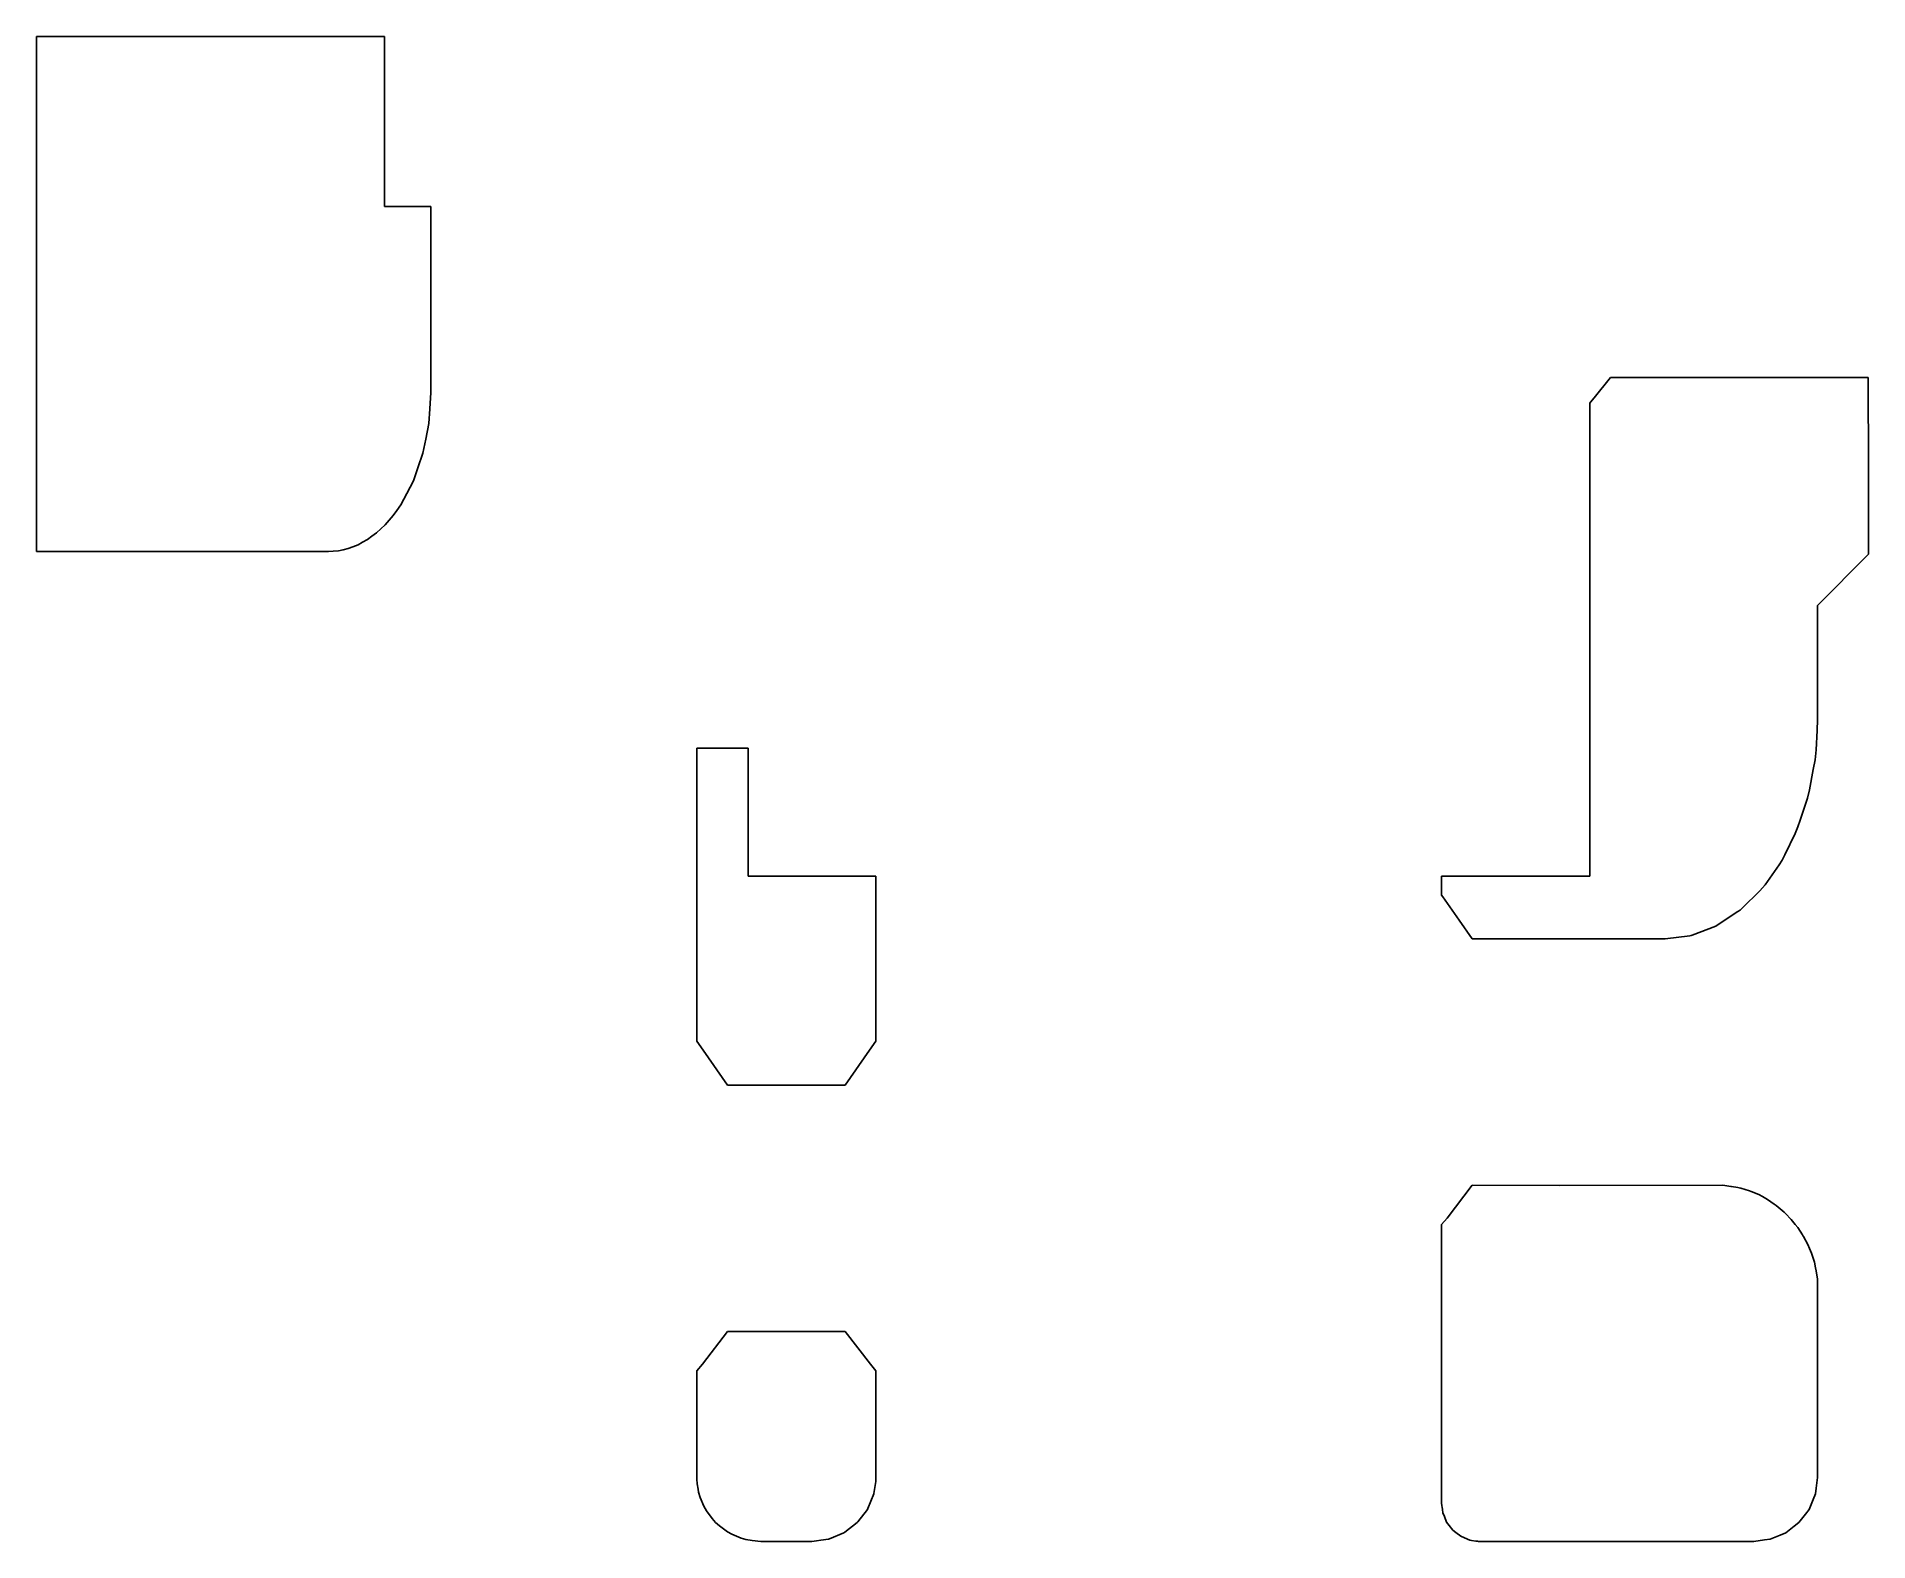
# Model space of a CAD drawing. Header units: metres. Extents: x 2.4 to 74, y -16 to 42.8.
import ezdxf

# ---------------------------------------------------------------- set-up
doc = ezdxf.new("R2010")
doc.units = ezdxf.units.M

msp = doc.modelspace()

# ---------------------------------------------------------------- linework, layer by layer
for p, q in [((9.932, 42.808), (2.4, 42.808)), ((2.4, 42.808), (2.4, 42.355)), ((2.4, 42.355), (2.4, 41.487)), ((16, 42.808), (9.932, 42.808)), ((16, 42.372), (16, 42.808)), ((16, 42.308), (16, 42.372)), ((16, 41.388), (16, 42.308)), ((2.4, 41.487), (2.4, 40.832)), ((2.4, 40.832), (2.4, 39.865)), ((16, 41.119), (16, 41.388)), ((16, 40.352), (16, 41.119)), ((16, 41.119), (16, 41.119)), ((16, 39.804), (16, 40.352)), ((2.4, 39.865), (2.4, 39.052)), ((16, 38.913), (16, 39.804)), ((2.4, 39.052), (2.4, 38.47)), ((16, 38.314), (16, 38.913)), ((2.4, 38.47), (2.4, 30.568)), ((16, 36.69), (16, 38.314)), ((16, 36.563), (16, 36.69)), ((16, 36.164), (16, 36.563)), ((16.372, 36.164), (16, 36.164)), ((17.8, 36.164), (16.372, 36.164)), ((17.8, 34.029), (17.8, 36.164)), ((17.8, 32.257), (17.8, 34.029)), ((17.8, 30.159), (17.8, 32.257)), ((2.4, 30.568), (2.4, 28.263)), ((17.8, 28.905), (17.8, 30.159)), ((63.9, 29.483), (63.262, 28.686)), ((65.037, 29.483), (63.9, 29.483)), ((65.382, 29.483), (65.037, 29.483)), ((65.538, 29.483), (65.382, 29.483)), ((71.925, 29.483), (65.538, 29.483)), ((73.975, 29.483), (71.925, 29.483)), ((73.981, 25.88), (73.975, 29.483)), ((17.76, 28.267), (17.8, 28.905)), ((63.262, 28.686), (63.126, 28.517)), ((2.4, 28.263), (2.4, 26.352)), ((17.723, 27.691), (17.76, 28.267)), ((63.126, 28.517), (63.1, 28.484)), ((63.1, 28.484), (63.1, 27.503)), ((17.603, 27.077), (17.723, 27.691)), ((63.1, 27.503), (63.1, 25.811)), ((17.301, 25.958), (17.496, 26.524)), ((17.496, 26.524), (17.603, 27.077)), ((2.4, 26.352), (2.4, 22.682)), ((17.126, 25.448), (17.301, 25.958)), ((63.1, 25.811), (63.1, 19.699)), ((73.981, 22.581), (73.981, 25.88)), ((16.864, 24.952), (17.126, 25.448)), ((16.476, 24.289), (16.628, 24.505)), ((16.628, 24.505), (16.864, 24.952)), ((15.845, 23.566), (16.022, 23.731)), ((16.022, 23.731), (16.172, 23.904)), ((16.172, 23.904), (16.338, 24.095)), ((16.338, 24.095), (16.476, 24.289)), ((14.761, 22.872), (14.961, 22.95)), ((14.961, 22.95), (15.136, 23.048)), ((15.136, 23.048), (15.331, 23.156)), ((15.331, 23.156), (15.499, 23.28)), ((15.499, 23.28), (15.686, 23.417)), ((15.686, 23.417), (15.845, 23.566)), ((2.4, 22.682), (7.807, 22.682)), ((7.807, 22.682), (13.8, 22.682)), ((13.8, 22.682), (13.986, 22.696)), ((13.986, 22.696), (14.192, 22.712)), ((14.192, 22.712), (14.376, 22.755)), ((14.376, 22.755), (14.58, 22.802)), ((14.58, 22.802), (14.761, 22.872)), ((73.449, 22.042), (73.663, 22.258)), ((73.663, 22.258), (73.686, 22.282)), ((73.686, 22.282), (73.943, 22.542)), ((73.943, 22.542), (73.962, 22.562)), ((73.962, 22.562), (73.981, 22.581)), ((72.812, 21.395), (73.155, 21.743)), ((73.155, 21.743), (73.413, 22.005)), ((73.413, 22.005), (73.449, 22.042)), ((72, 20.572), (72.272, 20.848)), ((72.272, 20.848), (72.542, 21.122)), ((72.542, 21.122), (72.812, 21.395)), ((72, 18.194), (72, 20.572)), ((63.1, 19.699), (63.1, 10)), ((72, 17.954), (72, 18.194)), ((72, 16.12), (72, 17.954)), ((71.985, 15.688), (72, 16.118)), ((72, 16.118), (72, 16.12)), ((72, 16.118), (72, 16.118)), ((71.938, 14.932), (71.985, 15.688)), ((28.2, 11.323), (28.2, 15)), ((28.2, 15), (29.674, 15)), ((29.674, 15), (30.2, 15)), ((30.2, 15), (30.2, 13.276)), ((71.83, 14.162), (71.897, 14.543)), ((71.897, 14.543), (71.938, 14.932)), ((71.681, 13.37), (71.83, 14.162)), ((30.2, 13.276), (30.2, 12.651)), ((71.32, 12.19), (71.598, 13.041)), ((71.598, 13.041), (71.681, 13.37)), ((30.2, 12.651), (30.2, 12.461)), ((30.2, 12.461), (30.2, 12.393)), ((30.2, 12.393), (30.2, 12.204)), ((30.2, 12.204), (30.2, 12.136)), ((71.23, 11.919), (71.32, 12.19)), ((30.2, 12.136), (30.2, 11.96)), ((30.2, 11.96), (30.2, 11.896)), ((30.2, 11.896), (30.2, 11.747)), ((30.2, 11.747), (30.2, 11.69)), ((30.2, 11.69), (30.2, 11.577)), ((30.2, 11.577), (30.2, 11.533)), ((30.2, 11.533), (30.2, 10.554)), ((70.711, 10.826), (71.122, 11.661)), ((71.122, 11.661), (71.23, 11.919)), ((28.2, 10.075), (28.2, 11.323)), ((70.608, 10.628), (70.711, 10.826)), ((28.2, 9.946), (28.2, 10.075)), ((30.2, 10.554), (30.2, 10)), ((69.944, 9.665), (70.492, 10.445)), ((70.492, 10.445), (70.608, 10.628)), ((28.2, 9.059), (28.2, 9.946)), ((30.2, 10), (33.583, 10)), ((33.583, 10), (35.2, 10)), ((35.2, 10), (35.2, 8.71)), ((35.2, 10), (35.2, 10)), ((58.314, 10), (57.3, 10)), ((57.3, 10), (57.3, 9.259)), ((58.495, 10), (58.314, 10)), ((62.835, 10), (58.495, 10)), ((63.1, 10), (62.835, 10)), ((69.054, 8.741), (69.738, 9.423)), ((69.738, 9.423), (69.845, 9.537)), ((69.845, 9.537), (69.944, 9.665)), ((28.2, 3.549), (28.2, 9.059)), ((35.2, 8.71), (35.2, 3.549)), ((57.3, 9.259), (57.346, 9.193)), ((57.346, 9.193), (57.991, 8.272)), ((68.079, 8.076), (68.885, 8.612)), ((68.885, 8.612), (68.972, 8.671)), ((68.972, 8.671), (69.054, 8.741)), ((57.991, 8.272), (58.5, 7.544)), ((67.093, 7.692), (68.018, 8.045)), ((68.018, 8.045), (68.079, 8.076)), ((58.5, 7.544), (59.654, 7.544)), ((59.654, 7.544), (65.273, 7.544)), ((65.273, 7.544), (66, 7.544)), ((66, 7.544), (66.036, 7.547)), ((66.036, 7.547), (67.009, 7.668)), ((67.009, 7.668), (67.051, 7.677)), ((67.051, 7.677), (67.093, 7.692)), ((28.448, 3.195), (28.2, 3.549)), ((29.4, 1.834), (28.448, 3.195)), ((34.952, 3.195), (34, 1.834)), ((35.2, 3.549), (34.952, 3.195)), ((29.678, 1.834), (29.4, 1.834)), ((34, 1.834), (29.678, 1.834)), ((58.5, -2.083), (57.519, -3.367)), ((61.893, -2.091), (58.5, -2.083)), ((68.291, -2.082), (61.893, -2.091)), ((68.613, -2.125), (68.291, -2.082)), ((68.635, -2.126), (68.613, -2.125)), ((68.882, -2.172), (68.635, -2.126)), ((68.984, -2.19), (68.882, -2.172)), ((68.993, -2.193), (68.984, -2.19)), ((69.34, -2.294), (68.993, -2.193)), ((69.406, -2.322), (69.34, -2.294)), ((69.695, -2.442), (69.406, -2.322)), ((69.848, -2.526), (69.695, -2.442)), ((70.043, -2.634), (69.848, -2.526)), ((70.305, -2.818), (70.043, -2.634)), ((70.377, -2.868), (70.305, -2.818)), ((57.519, -3.367), (57.3, -3.621)), ((70.53, -3.001), (70.377, -2.868)), ((70.687, -3.132), (70.53, -3.001)), ((70.741, -3.187), (70.687, -3.132)), ((70.97, -3.42), (70.741, -3.187)), ((71.125, -3.615), (70.97, -3.42)), ((57.3, -3.621), (57.3, -5.087)), ((71.221, -3.735), (71.125, -3.615)), ((71.404, -4.017), (71.221, -3.735)), ((71.438, -4.067), (71.404, -4.017)), ((71.448, -4.087), (71.438, -4.067)), ((71.618, -4.401), (71.448, -4.087)), ((71.68, -4.549), (71.618, -4.401)), ((71.762, -4.743), (71.68, -4.549)), ((71.847, -5.015), (71.762, -4.743)), ((71.762, -4.743), (71.762, -4.743)), ((57.3, -5.087), (57.3, -6.392)), ((71.87, -5.088), (71.847, -5.015)), ((71.918, -5.307), (71.87, -5.088)), ((71.944, -5.424), (71.918, -5.307)), ((71.947, -5.446), (71.944, -5.424)), ((71.987, -5.746), (71.947, -5.446)), ((57.3, -6.392), (57.3, -7.338)), ((71.996, -5.959), (71.987, -5.746)), ((72, -6.05), (71.996, -5.959)), ((72, -7.253), (72, -6.05)), ((29.4, -7.793), (28.419, -9.076)), ((30.55, -7.793), (29.4, -7.793)), ((34, -7.793), (30.55, -7.793)), ((34.981, -9.076), (34, -7.793)), ((57.3, -7.338), (57.3, -7.429)), ((57.3, -7.429), (57.3, -8.112)), ((72, -8.327), (72, -7.253)), ((57.3, -8.112), (57.3, -8.212)), ((57.3, -8.212), (57.3, -14.177)), ((72, -9.032), (72, -8.327)), ((28.419, -9.076), (28.2, -9.33)), ((35.2, -9.33), (34.981, -9.076)), ((72, -9.16), (72, -9.032)), ((72, -13.5), (72, -9.16)), ((28.2, -9.33), (28.2, -10.4)), ((35.2, -10.229), (35.2, -9.33)), ((28.2, -10.4), (28.2, -11.214)), ((35.2, -10.961), (35.2, -10.229)), ((35.2, -10.229), (35.2, -10.229)), ((28.2, -11.214), (28.2, -11.709)), ((35.2, -11.427), (35.2, -10.961)), ((35.2, -11.689), (35.2, -11.427)), ((28.2, -11.709), (28.2, -11.986)), ((28.2, -11.986), (28.2, -13.5)), ((35.2, -13.5), (35.2, -11.689)), ((28.2, -13.5), (28.203, -13.566)), ((28.203, -13.566), (28.212, -13.745)), ((35.192, -13.666), (35.2, -13.5)), ((71.945, -13.918), (72, -13.5)), ((28.212, -13.745), (28.252, -13.963)), ((28.252, -13.963), (28.268, -14.074)), ((28.268, -14.074), (28.333, -14.286)), ((28.333, -14.286), (28.47, -14.618)), ((34.88, -14.714), (35.115, -14.147)), ((35.115, -14.147), (35.118, -14.125)), ((35.118, -14.125), (35.192, -13.666)), ((57.3, -14.177), (57.3, -14.394)), ((71.827, -14.36), (71.915, -14.147)), ((71.915, -14.147), (71.945, -13.918)), ((28.47, -14.618), (28.573, -14.811)), ((28.573, -14.811), (28.795, -15.101)), ((34.491, -15.237), (34.865, -14.75)), ((34.865, -14.75), (34.88, -14.714)), ((57.3, -14.394), (57.3, -14.5)), ((57.3, -14.5), (57.312, -14.605)), ((57.312, -14.605), (57.321, -14.66)), ((57.321, -14.66), (57.333, -14.753)), ((57.333, -14.753), (57.351, -14.888)), ((57.351, -14.888), (57.411, -15.034)), ((71.268, -15.268), (71.525, -14.933)), ((71.525, -14.933), (71.665, -14.75)), ((71.665, -14.75), (71.827, -14.36)), ((28.795, -15.101), (28.932, -15.268)), ((28.932, -15.268), (29.088, -15.396)), ((29.088, -15.396), (29.393, -15.63)), ((29.393, -15.63), (29.566, -15.722)), ((29.566, -15.722), (29.931, -15.873)), ((33.383, -15.9), (33.95, -15.665)), ((33.95, -15.665), (33.981, -15.642)), ((33.981, -15.642), (34.468, -15.268)), ((34.468, -15.268), (34.491, -15.237)), ((57.411, -15.034), (57.501, -15.25)), ((57.501, -15.25), (57.597, -15.375)), ((57.597, -15.375), (57.739, -15.561)), ((57.739, -15.561), (57.864, -15.657)), ((57.864, -15.657), (58.05, -15.799)), ((70.537, -15.753), (70.75, -15.665)), ((70.75, -15.665), (71.085, -15.408)), ((71.085, -15.408), (71.268, -15.268)), ((29.931, -15.873), (30.113, -15.929)), ((30.113, -15.929), (30.361, -15.967)), ((30.361, -15.967), (30.7, -16)), ((30.7, -16), (31.269, -16)), ((31.269, -16), (32.7, -16)), ((32.7, -16), (32.875, -15.983)), ((32.875, -15.983), (33.043, -15.955)), ((33.043, -15.955), (33.347, -15.915)), ((33.347, -15.915), (33.383, -15.9)), ((58.05, -15.799), (58.196, -15.859)), ((58.196, -15.859), (58.412, -15.949)), ((58.412, -15.949), (58.473, -15.961)), ((58.473, -15.961), (58.637, -15.991)), ((58.637, -15.991), (58.677, -15.995)), ((58.677, -15.995), (58.717, -15.997)), ((58.717, -15.997), (58.738, -15.999)), ((58.738, -15.999), (58.779, -16)), ((58.779, -16), (58.8, -16)), ((58.8, -16), (62.802, -16)), ((62.802, -16), (69.5, -16)), ((69.5, -16), (69.918, -15.945)), ((69.918, -15.945), (70.147, -15.915)), ((70.147, -15.915), (70.537, -15.753))]:
    msp.add_line(p, q)

doc.saveas('drawing.dxf')
